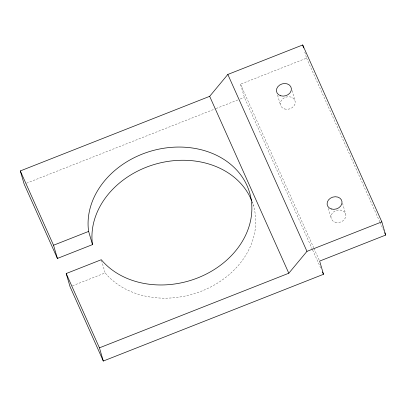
<?xml version="1.0" encoding="UTF-8"?>
<svg xmlns="http://www.w3.org/2000/svg" width="406" height="406" viewBox="0 0 406 406"><rect width="100%" height="100%" fill="white"/><g stroke="black" fill="none" stroke-linecap="round" stroke-linejoin="round"><path stroke-width="0.3" stroke-dasharray="2.03 1.52" d="M312.387 249.431L244.371 97.384L240.504 84.184L306.566 58.159L304.632 51.557M26.522 183.207L215.52 108.752M216.109 108.519L237.896 99.937M240.25 99.008L244.371 97.384M72.405 285.819L105.159 272.918L106.981 275.035A83.007 67.619 -16.3 0 0 209.704 287.484A83.007 67.619 -16.3 0 0 252.293 202.249M306.566 58.159L379.752 221.767M380.011 222.346L383.629 230.441M240.504 84.184L313.691 247.792M313.95 248.37L319.38 260.51M312.645 250.01L320.659 267.93M342.507 203.178L345.668 213.977M328.226 208.354L331.042 217.956M292.036 90.558L295.025 100.759M277.582 95.136L280.394 104.733M252.222 201.523L253.451 205.72M101.464 260.317L105.159 272.918M284.535 108.965A7.587 6.181 -16.3 0 0 295.248 101.845A7.587 6.181 -16.3 0 0 283.555 98.232A7.587 6.181 -16.3 0 0 284.535 108.965M335.183 222.183A7.587 6.181 -16.3 0 0 345.892 215.063A7.587 6.181 -16.3 0 0 334.204 211.455A7.587 6.181 -16.3 0 0 335.183 222.183"/><path stroke-width="0.61" d="M209.674 96.329L227.832 74.455L302.698 44.959L381.833 221.864L385.7 235.064L319.639 261.088L323.506 274.289L103.302 361.041L70.065 286.743L66.198 273.542L101.292 259.718L103.119 261.834A83.007 67.619 -16.3 0 0 237.008 249.137A83.007 67.619 -16.3 0 0 191.723 147.911A83.007 67.619 -16.3 0 0 88.295 228.705L88.63 231.41L92.497 244.61L57.403 258.439L24.167 184.136L20.3 170.936L209.674 96.329L288.808 273.233L99.434 347.84L103.302 361.041M288.808 273.233L306.961 251.36L381.833 221.864M57.403 258.439L53.536 245.234L88.63 231.41M384.665 232.75L385.7 235.064M322.471 271.979L323.506 274.289M227.832 74.455L306.961 251.36M20.3 170.936L53.536 245.234M66.198 273.542L99.434 347.84M302.698 44.959L303.576 47.959M92.497 244.61L92.162 241.905A83.007 67.619 -16.3 0 1 157.883 163.476A83.007 67.619 -16.3 0 1 251.629 200.539M280.673 95.765A7.587 6.181 -16.3 0 0 291.381 88.645A7.587 6.181 -16.3 0 0 279.688 85.032A7.587 6.181 -16.3 0 0 280.673 95.765M331.316 208.983A7.587 6.181 -16.3 0 0 342.025 201.863A7.587 6.181 -16.3 0 0 330.337 198.255A7.587 6.181 -16.3 0 0 331.316 208.983"/></g></svg>
